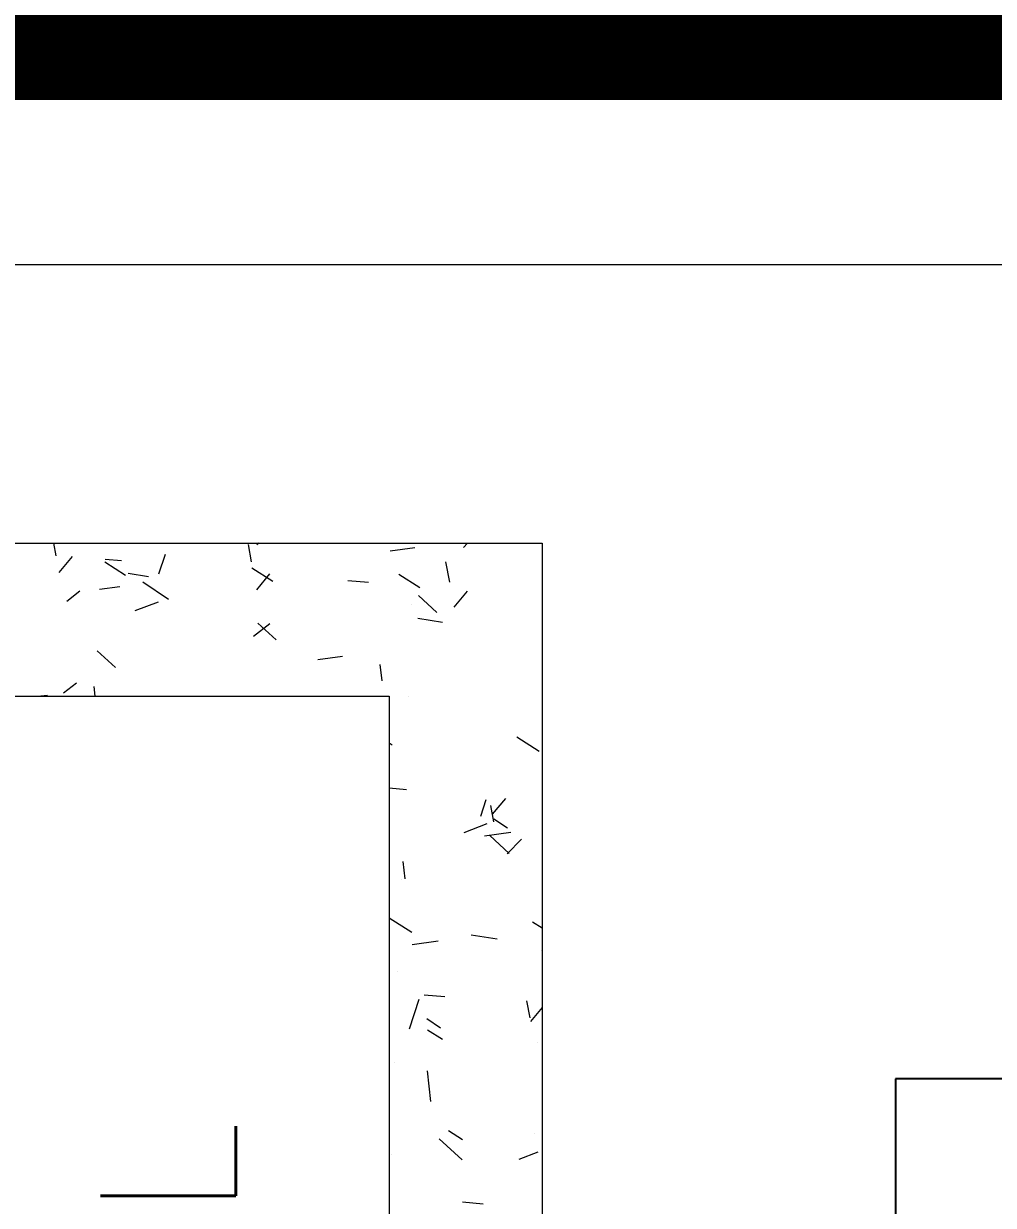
# Model space of a CAD drawing. Header units: inches. Extents: x 6 to 183294, y -48183 to 78918.
# Drawn here: x 145052 to 146319, y 34445 to 35990 of the extents above; entities that cross this region are included whole.
import ezdxf
from ezdxf.enums import TextEntityAlignment as Align

# ---------------------------------------------------------------- set-up
doc = ezdxf.new("R2010")
doc.units = ezdxf.units.IN
doc.header["$MEASUREMENT"] = 0
doc.header["$PDMODE"] = 35
doc.layers.add('Substation', color=7, linetype='Continuous', lineweight=0)
doc.styles.add('ROMANS', font='simplex.shx', dxfattribs={"width": 0.7})
doc.styles.add('SIMP2', font='simplex.shx', dxfattribs={"height": 0.15})
doc.dimstyles.new('SITE DIM', dxfattribs={"dimtxt": 0.15, "dimasz": 0.1, "dimexe": 0.1, "dimexo": 0.1, "dimgap": 0.1, "dimtad": 0, "dimzin": 0, "dimdsep": 46, "dimtxsty": 'SIMP2', "dimcen": 0.09, "dimdle": 0.15, "dimclrd": 5, "dimclre": 5, "dimclrt": 7, "dimazin": 0, "dimtfac": 1, "dimtofl": 0, "dimtmove": 0, "dimatfit": 3, "dimfxl": 0, "dimtolj": 1, "dimtzin": 0, "dimarcsym": 0})

# ---------------------------------------------------------------- blocks, each defined once
blk = doc.blocks.new('*D890')
at = {"layer": 'Defpoints', "color": 0}
for p in [(146429.5, 34610.7), (146191.4, 32510.7), (146429.5, 32510.7)]:
    blk.add_point(p, dxfattribs=at)
at = {"layer": 'Substation', "color": 5, "lineweight": -2, "ltscale": 0.5}
for p, q in [((146429.4, 34610.7), (146191.3, 34610.7)), ((146191.4, 34610.6), (146191.4, 33561.3)), ((146191.4, 32510.8), (146191.4, 33560.2)), ((146429.4, 32510.7), (146191.3, 32510.7))]:
    blk.add_line(p, q, dxfattribs=at)
at = {"layer": 'Substation', "color": 5}
for points in [[(146191.4, 34610.6), (146191.4, 34610.6), (146191.4, 34610.7)], [(146191.4, 32510.8), (146191.4, 32510.8), (146191.4, 32510.7)]]:
    blk.add_solid(points, dxfattribs=at)
at = {"layer": 'Substation', "color": 7, "lineweight": 0, "insert": (146191.4, 33560.7), "char_height": 0.15, "attachment_point": 5, "rotation": 90, "style": 'SIMP2'}
blk.add_mtext('\\A1;2100.00', dxfattribs=at)

msp = doc.modelspace()

# ---------------------------------------------------------------- linework, layer by layer
at = {"layer": 'Substation', "color": 27}
msp.add_line((147164.628, 35674.79, -394731.873), (144960.386, 35674.79, -394731.873), dxfattribs=at)
at = {"layer": 'Substation', "color": 8, "lineweight": 0}
for p, q in [((144329.459, 35310.742, -98334.873), (145729.459, 35310.742, -98334.873)), ((145090.73, 35310.742, -195037.577), (145093.72, 35294.53, -195037.577)), ((145119.24, 35310.742, -195037.577), (145119.24, 35310.742, -195037.577)), ((145119.24, 35310.742, -195037.577), (145119.24, 35310.742, -195037.577)), ((145119.24, 35310.742, -195037.577), (145119.24, 35310.742, -195037.577)), ((145119.24, 35310.742, -195037.577), (145119.24, 35310.742, -195037.577)), ((145119.24, 35310.742, -195037.577), (145119.24, 35310.742, -195037.577)), ((145119.24, 35310.742, -195037.577), (145119.24, 35310.742, -195037.577)), ((145119.24, 35310.742, -195037.577), (145119.24, 35310.742, -195037.577)), ((145119.24, 35310.742, -195037.577), (145119.24, 35310.742, -195037.577)), ((145119.24, 35310.742, -195037.577), (145119.24, 35310.742, -195037.577)), ((145244.029, 35310.742, -195037.577), (145244.029, 35310.742, -195037.577)), ((145244.029, 35310.742, -195037.577), (145244.029, 35310.742, -195037.577)), ((145244.029, 35310.742, -195037.577), (145244.029, 35310.742, -195037.577)), ((145244.029, 35310.742, -195037.577), (145244.029, 35310.742, -195037.577)), ((145244.029, 35310.742, -195037.577), (145244.029, 35310.742, -195037.577)), ((145244.029, 35310.742, -195037.577), (145244.029, 35310.742, -195037.577)), ((145244.029, 35310.742, -195037.577), (145244.029, 35310.742, -195037.577)), ((145244.029, 35310.742, -195037.577), (145244.029, 35310.742, -195037.577)), ((145244.029, 35310.742, -195037.577), (145244.029, 35310.742, -195037.577)), ((145244.029, 35310.742, -195037.577), (145244.029, 35310.742, -195037.577)), ((145244.029, 35310.742, -195037.577), (145244.029, 35310.742, -195037.577)), ((145244.029, 35310.742, -195037.577), (145244.029, 35310.742, -195037.577)), ((145298.67, 35310.742, -195037.577), (145298.67, 35310.742, -195037.577)), ((145298.67, 35310.742, -195037.577), (145298.67, 35310.742, -195037.577)), ((145298.67, 35310.742, -195037.577), (145298.67, 35310.742, -195037.577)), ((145298.67, 35310.742, -195037.577), (145298.67, 35310.742, -195037.577)), ((145298.67, 35310.742, -195037.577), (145298.67, 35310.742, -195037.577)), ((145298.67, 35310.742, -195037.577), (145298.67, 35310.742, -195037.577)), ((145298.67, 35310.742, -195037.577), (145298.67, 35310.742, -195037.577)), ((145298.67, 35310.742, -195037.577), (145298.67, 35310.742, -195037.577)), ((145298.67, 35310.742, -195037.577), (145298.67, 35310.742, -195037.577)), ((145345.084, 35309.071, -195037.577), (145349.247, 35286.505, -195037.577)), ((145358.991, 35310.742, -195037.577), (145356.656, 35308.95, -195037.577)), ((145478.101, 35310.742, -195037.577), (145478.101, 35310.742, -195037.577)), ((145478.101, 35310.742, -195037.577), (145478.101, 35310.742, -195037.577)), ((145478.101, 35310.742, -195037.577), (145478.101, 35310.742, -195037.577)), ((145478.101, 35310.742, -195037.577), (145478.101, 35310.742, -195037.577)), ((145478.101, 35310.742, -195037.577), (145478.101, 35310.742, -195037.577)), ((145478.101, 35310.742, -195037.577), (145478.101, 35310.742, -195037.577)), ((145478.101, 35310.742, -195037.577), (145478.101, 35310.742, -195037.577)), ((145478.101, 35310.742, -195037.577), (145478.101, 35310.742, -195037.577)), ((145478.101, 35310.742, -195037.577), (145478.101, 35310.742, -195037.577)), ((145493.304, 35310.742, -195037.577), (145493.304, 35310.742, -195037.577)), ((145493.304, 35310.742, -195037.577), (145493.304, 35310.742, -195037.577)), ((145493.304, 35310.742, -195037.577), (145493.304, 35310.742, -195037.577)), ((145493.304, 35310.742, -195037.577), (145493.304, 35310.742, -195037.577)), ((145493.304, 35310.742, -195037.577), (145493.304, 35310.742, -195037.577)), ((145493.304, 35310.742, -195037.577), (145493.304, 35310.742, -195037.577)), ((145493.304, 35310.742, -195037.577), (145493.304, 35310.742, -195037.577)), ((145493.304, 35310.742, -195037.577), (145493.304, 35310.742, -195037.577)), ((145493.304, 35310.742, -195037.577), (145493.304, 35310.742, -195037.577)), ((145493.304, 35310.742, -195037.577), (145493.304, 35310.742, -195037.577)), ((145493.304, 35310.742, -195037.577), (145493.304, 35310.742, -195037.577)), ((145493.304, 35310.742, -195037.577), (145493.304, 35310.742, -195037.577)), ((145510.795, 35310.742, -195037.577), (145510.795, 35310.742, -195037.577)), ((145510.795, 35310.742, -195037.577), (145510.795, 35310.742, -195037.577)), ((145510.795, 35310.742, -195037.577), (145510.795, 35310.742, -195037.577)), ((145631.869, 35310.742, -195037.577), (145626.544, 35305.192, -195037.577)), ((145657.532, 35310.742, -195037.577), (145657.532, 35310.742, -195037.577)), ((145657.532, 35310.742, -195037.577), (145657.532, 35310.742, -195037.577)), ((145657.532, 35310.742, -195037.577), (145657.532, 35310.742, -195037.577)), ((145657.532, 35310.742, -195037.577), (145657.532, 35310.742, -195037.577)), ((145657.532, 35310.742, -195037.577), (145657.532, 35310.742, -195037.577)), ((145657.532, 35310.742, -195037.577), (145657.532, 35310.742, -195037.577)), ((145657.532, 35310.742, -195037.577), (145657.532, 35310.742, -195037.577)), ((145657.532, 35310.742, -195037.577), (145657.532, 35310.742, -195037.577)), ((145657.532, 35310.742, -195037.577), (145657.532, 35310.742, -195037.577)), ((145662.598, 35310.742, -195037.577), (145662.598, 35310.742, -195037.577)), ((145662.598, 35310.742, -195037.577), (145662.598, 35310.742, -195037.577)), ((145729.459, 35310.742, -98334.873), (145729.459, 31810.742, -98334.873)), ((145115.111, 35293.332, -195037.577), (145097.756, 35272.649, -195037.577)), ((145236.584, 35296.036, -195037.577), (145227.995, 35270.439, -195037.577)), ((145563.045, 35304.637, -195037.577), (145530.922, 35300.408, -195037.577)), ((145185.083, 35268.795, -195037.577), (145157.757, 35286.204, -195037.577)), ((145179.664, 35287.684, -195037.577), (145158.147, 35289.567, -195037.577)), ((145377.259, 35260.676, -195037.577), (145349.933, 35278.084, -195037.577)), ((145603.298, 35286.48, -195037.577), (145608.196, 35259.928, -195037.577)), ((145214.863, 35266.934, -195037.577), (145188.182, 35271.072, -195037.577)), ((145373.325, 35270.741, -195037.577), (145355.969, 35250.058, -195037.577)), ((145569.435, 35252.556, -195037.577), (145542.109, 35269.964, -195037.577)), ((145125.408, 35247.99, -195037.577), (145108.271, 35234.841, -195037.577)), ((145177.571, 35253.889, -195037.577), (145150.802, 35250.364, -195037.577)), ((145241.195, 35237.161, -195037.577), (145207.619, 35259.809, -195037.577)), ((145502.431, 35259.446, -195037.577), (145475.534, 35261.799, -195037.577)), ((145631.538, 35248.151, -195037.577), (145614.183, 35227.467, -195037.577)), ((145227.463, 35233.967, -195037.577), (145197.215, 35222.356, -195037.577)), ((145591.773, 35220.512, -195037.577), (145567.885, 35242.401, -195037.577)), ((145729.459, 35245.564, -195037.577), (145729.459, 35245.564, -195037.577)), ((145729.459, 35245.564, -195037.577), (145729.459, 35245.564, -195037.577)), ((145558.536, 35230.893, -195037.577), (145558.536, 35230.893, -195037.577)), ((145373.699, 35205.545, -195037.577), (145352.279, 35189.109, -195037.577)), ((145381.826, 35184.474, -195037.577), (145357.938, 35206.363, -195037.577)), ((145599.069, 35207.347, -195037.577), (145567.052, 35212.312, -195037.577)), ((145171.879, 35148.436, -195037.577), (145147.991, 35170.326, -195037.577)), ((145468.34, 35162.649, -195037.577), (145436.217, 35158.42, -195037.577)), ((145517.259, 35152.405, -195037.577), (145519.755, 35130.95, -195037.577)), ((145121.03, 35128.148, -195037.577), (145103.894, 35114.999, -195037.577)), ((145143.341, 35123.552, -195037.577), (145144.831, 35110.742, -195037.577)), ((145729.459, 35129.081, -195037.577), (145729.459, 35129.081, -195037.577)), ((145729.459, 35129.081, -195037.577), (145729.459, 35129.081, -195037.577)), ((145082.866, 35111.9, -195037.577), (145074.067, 35110.742, -195037.577)), ((145074.067, 35110.742, -195037.577), (145074.067, 35110.742, -195037.577)), ((145074.067, 35110.742, -195037.577), (145074.067, 35110.742, -195037.577)), ((145074.067, 35110.742, -195037.577), (145074.067, 35110.742, -195037.577)), ((145074.067, 35110.742, -195037.577), (145074.067, 35110.742, -195037.577)), ((145074.067, 35110.742, -195037.577), (145074.067, 35110.742, -195037.577)), ((145074.067, 35110.742, -195037.577), (145074.067, 35110.742, -195037.577)), ((145098.346, 35110.742, -195037.577), (145098.346, 35110.742, -195037.577)), ((145098.346, 35110.742, -195037.577), (145098.346, 35110.742, -195037.577)), ((145098.346, 35110.742, -195037.577), (145098.346, 35110.742, -195037.577)), ((145250.15, 35110.742, -195037.577), (145250.15, 35110.742, -195037.577)), ((145250.15, 35110.742, -195037.577), (145250.15, 35110.742, -195037.577)), ((145250.15, 35110.742, -195037.577), (145250.15, 35110.742, -195037.577)), ((145554.159, 35111.051, -195037.577), (145554.159, 35111.051, -195037.577)), ((145533.435, 35046.871, -195037.577), (145529.459, 35049.404, -195037.577)), ((145529.459, 35049.404, -195037.577), (145529.459, 35049.404, -195037.577)), ((145529.459, 35049.404, -195037.577), (145529.459, 35049.404, -195037.577)), ((145529.459, 35049.404, -195037.577), (145529.459, 35049.404, -195037.577)), ((145529.459, 35049.404, -195037.577), (145529.459, 35049.404, -195037.577)), ((145529.459, 35049.404, -195037.577), (145529.459, 35049.404, -195037.577)), ((145529.459, 35049.404, -195037.577), (145529.459, 35049.404, -195037.577)), ((145529.459, 35049.404, -195037.577), (145529.459, 35049.404, -195037.577)), ((145529.459, 35049.404, -195037.577), (145529.459, 35049.404, -195037.577)), ((145529.459, 35049.404, -195037.577), (145529.459, 35049.404, -195037.577)), ((145529.459, 35049.194, -195037.577), (145529.459, 35049.194, -195037.577)), ((145529.459, 35049.194, -195037.577), (145529.459, 35049.194, -195037.577)), ((145529.459, 35049.194, -195037.577), (145529.459, 35049.194, -195037.577)), ((145529.459, 35049.194, -195037.577), (145529.459, 35049.194, -195037.577)), ((145529.459, 35049.194, -195037.577), (145529.459, 35049.194, -195037.577)), ((145529.459, 35049.194, -195037.577), (145529.459, 35049.194, -195037.577)), ((145529.459, 35049.194, -195037.577), (145529.459, 35049.194, -195037.577)), ((145529.459, 35049.194, -195037.577), (145529.459, 35049.194, -195037.577)), ((145529.459, 35049.194, -195037.577), (145529.459, 35049.194, -195037.577)), ((145529.459, 35049.194, -195037.577), (145529.459, 35049.194, -195037.577)), ((145529.459, 35049.194, -195037.577), (145529.459, 35049.194, -195037.577)), ((145529.459, 35049.194, -195037.577), (145529.459, 35049.194, -195037.577)), ((145725.611, 35038.751, -195037.577), (145696.581, 35057.245, -195037.577)), ((145529.459, 35041.176, -195037.577), (145529.459, 35041.176, -195037.577)), ((145529.459, 35041.176, -195037.577), (145529.459, 35041.176, -195037.577)), ((145529.459, 35041.176, -195037.577), (145529.459, 35041.176, -195037.577)), ((145529.459, 35041.176, -195037.577), (145529.459, 35041.176, -195037.577)), ((145529.459, 35041.176, -195037.577), (145529.459, 35041.176, -195037.577)), ((145529.459, 35041.176, -195037.577), (145529.459, 35041.176, -195037.577)), ((145729.459, 35012.598, -195037.577), (145729.459, 35012.598, -195037.577)), ((145729.459, 35012.598, -195037.577), (145729.459, 35012.598, -195037.577)), ((145552.382, 34988.657, -195037.577), (145529.459, 34990.662, -195037.577)), ((145549.781, 34991.209, -195037.577), (145549.781, 34991.209, -195037.577)), ((145656.023, 34975.353, -195037.577), (145648.724, 34953.599, -195037.577)), ((145681.489, 34977.361, -195037.577), (145664.134, 34956.678, -195037.577)), ((145662.072, 34967.855, -195037.577), (145665.991, 34946.614, -195037.577)), ((145657.236, 34944.082, -195037.577), (145626.988, 34932.471, -195037.577)), ((145684.364, 34938.24, -195037.577), (145666.456, 34950.319, -195037.577)), ((145529.459, 34935.094, -195037.577), (145529.459, 34935.094, -195037.577)), ((145529.459, 34935.094, -195037.577), (145529.459, 34935.094, -195037.577)), ((145529.459, 34935.094, -195037.577), (145529.459, 34935.094, -195037.577)), ((145529.459, 34935.094, -195037.577), (145529.459, 34935.094, -195037.577)), ((145529.459, 34935.094, -195037.577), (145529.459, 34935.094, -195037.577)), ((145529.459, 34935.094, -195037.577), (145529.459, 34935.094, -195037.577)), ((145529.459, 34935.094, -195037.577), (145529.459, 34935.094, -195037.577)), ((145529.459, 34935.094, -195037.577), (145529.459, 34935.094, -195037.577)), ((145529.459, 34935.094, -195037.577), (145529.459, 34935.094, -195037.577)), ((145688.433, 34932.585, -195037.577), (145654.307, 34928.092, -195037.577)), ((145686.349, 34905.431, -195037.577), (145660.972, 34928.684, -195037.577)), ((145702.312, 34924.146, -195037.577), (145683.619, 34904.663, -195037.577)), ((145529.459, 34911.655, -195037.577), (145529.459, 34911.655, -195037.577)), ((145529.459, 34911.655, -195037.577), (145529.459, 34911.655, -195037.577)), ((145529.459, 34911.655, -195037.577), (145529.459, 34911.655, -195037.577)), ((145529.459, 34911.655, -195037.577), (145529.459, 34911.655, -195037.577)), ((145529.459, 34911.655, -195037.577), (145529.459, 34911.655, -195037.577)), ((145529.459, 34911.655, -195037.577), (145529.459, 34911.655, -195037.577)), ((145547.211, 34894.942, -195037.577), (145549.862, 34872.149, -195037.577)), ((145729.459, 34896.115, -195037.577), (145729.459, 34896.115, -195037.577)), ((145729.459, 34896.115, -195037.577), (145729.459, 34896.115, -195037.577)), ((145545.404, 34871.368, -195037.577), (145545.404, 34871.368, -195037.577)), ((145558.971, 34801.983, -195037.577), (145529.459, 34820.784, -195037.577)), ((145529.459, 34820.784, -195037.577), (145529.459, 34820.784, -195037.577)), ((145529.459, 34820.784, -195037.577), (145529.459, 34820.784, -195037.577)), ((145529.459, 34820.784, -195037.577), (145529.459, 34820.784, -195037.577)), ((145529.459, 34820.784, -195037.577), (145529.459, 34820.784, -195037.577)), ((145529.459, 34820.784, -195037.577), (145529.459, 34820.784, -195037.577)), ((145529.459, 34820.784, -195037.577), (145529.459, 34820.784, -195037.577)), ((145529.459, 34820.784, -195037.577), (145529.459, 34820.784, -195037.577)), ((145529.459, 34820.784, -195037.577), (145529.459, 34820.784, -195037.577)), ((145529.459, 34820.784, -195037.577), (145529.459, 34820.784, -195037.577)), ((145529.459, 34820.775, -195037.577), (145529.459, 34820.775, -195037.577)), ((145529.459, 34820.775, -195037.577), (145529.459, 34820.775, -195037.577)), ((145529.459, 34820.775, -195037.577), (145529.459, 34820.775, -195037.577)), ((145529.459, 34820.775, -195037.577), (145529.459, 34820.775, -195037.577)), ((145529.459, 34820.775, -195037.577), (145529.459, 34820.775, -195037.577)), ((145529.459, 34820.775, -195037.577), (145529.459, 34820.775, -195037.577)), ((145529.459, 34820.775, -195037.577), (145529.459, 34820.775, -195037.577)), ((145529.459, 34820.775, -195037.577), (145529.459, 34820.775, -195037.577)), ((145529.459, 34820.775, -195037.577), (145529.459, 34820.775, -195037.577)), ((145529.459, 34820.775, -195037.577), (145529.459, 34820.775, -195037.577)), ((145529.459, 34820.775, -195037.577), (145529.459, 34820.775, -195037.577)), ((145529.459, 34820.775, -195037.577), (145529.459, 34820.775, -195037.577)), ((145729.459, 34807.68, -195037.577), (145716.989, 34815.624, -195037.577)), ((145593.728, 34790.597, -195037.577), (145559.602, 34786.104, -195037.577)), ((145670.748, 34793.362, -195037.577), (145636.735, 34798.637, -195037.577)), ((145529.459, 34782.135, -195037.577), (145529.459, 34782.135, -195037.577)), ((145529.459, 34782.135, -195037.577), (145529.459, 34782.135, -195037.577)), ((145529.459, 34782.135, -195037.577), (145529.459, 34782.135, -195037.577)), ((145529.459, 34782.135, -195037.577), (145529.459, 34782.135, -195037.577)), ((145529.459, 34782.135, -195037.577), (145529.459, 34782.135, -195037.577)), ((145529.459, 34782.135, -195037.577), (145529.459, 34782.135, -195037.577)), ((145728.006, 34778.517, -195037.577), (145728.006, 34778.517, -195037.577)), ((145729.459, 34779.632, -195037.577), (145729.459, 34779.632, -195037.577)), ((145541.026, 34751.526, -195037.577), (145541.026, 34751.526, -195037.577)), ((145529.459, 34706.474, -195037.577), (145529.459, 34706.474, -195037.577)), ((145529.459, 34706.474, -195037.577), (145529.459, 34706.474, -195037.577)), ((145529.459, 34706.474, -195037.577), (145529.459, 34706.474, -195037.577)), ((145529.459, 34706.474, -195037.577), (145529.459, 34706.474, -195037.577)), ((145529.459, 34706.474, -195037.577), (145529.459, 34706.474, -195037.577)), ((145529.459, 34706.474, -195037.577), (145529.459, 34706.474, -195037.577)), ((145529.459, 34706.474, -195037.577), (145529.459, 34706.474, -195037.577)), ((145529.459, 34706.474, -195037.577), (145529.459, 34706.474, -195037.577)), ((145529.459, 34706.474, -195037.577), (145529.459, 34706.474, -195037.577)), ((145568.43, 34714.299, -195037.577), (145555.546, 34675.903, -195037.577)), ((145602.332, 34717.868, -195037.577), (145575.435, 34720.221, -195037.577)), ((145709.092, 34712.956, -195037.577), (145713.254, 34690.39, -195037.577)), ((145729.459, 34704.212, -195037.577), (145714.084, 34685.889, -195037.577)), ((145596.77, 34677.186, -195037.577), (145578.863, 34689.265, -195037.577)), ((145599.029, 34662.153, -195037.577), (145579.676, 34674.482, -195037.577)), ((145729.459, 34663.15, -195037.577), (145729.459, 34663.15, -195037.577)), ((145529.459, 34652.615, -195037.577), (145529.459, 34652.615, -195037.577)), ((145529.459, 34652.615, -195037.577), (145529.459, 34652.615, -195037.577)), ((145529.459, 34652.615, -195037.577), (145529.459, 34652.615, -195037.577)), ((145529.459, 34652.615, -195037.577), (145529.459, 34652.615, -195037.577)), ((145529.459, 34652.615, -195037.577), (145529.459, 34652.615, -195037.577)), ((145529.459, 34652.615, -195037.577), (145529.459, 34652.615, -195037.577)), ((145723.628, 34658.676, -195037.577), (145723.628, 34658.676, -195037.577)), ((145536.649, 34631.684, -195037.577), (145536.649, 34631.684, -195037.577)), ((145579.03, 34621.429, -195037.577), (145583.71, 34581.2, -195037.577)), ((145529.459, 34592.356, -195037.577), (145529.459, 34592.356, -195037.577)), ((145529.459, 34592.356, -195037.577), (145529.459, 34592.356, -195037.577)), ((145529.459, 34592.356, -195037.577), (145529.459, 34592.356, -195037.577)), ((145529.459, 34592.356, -195037.577), (145529.459, 34592.356, -195037.577)), ((145529.459, 34592.356, -195037.577), (145529.459, 34592.356, -195037.577)), ((145529.459, 34592.356, -195037.577), (145529.459, 34592.356, -195037.577)), ((145529.459, 34592.356, -195037.577), (145529.459, 34592.356, -195037.577)), ((145529.459, 34592.356, -195037.577), (145529.459, 34592.356, -195037.577)), ((145529.459, 34592.356, -195037.577), (145529.459, 34592.356, -195037.577)), ((145529.459, 34592.356, -195037.577), (145529.459, 34592.356, -195037.577)), ((145529.459, 34592.356, -195037.577), (145529.459, 34592.356, -195037.577)), ((145529.459, 34592.356, -195037.577), (145529.459, 34592.356, -195037.577)), ((145529.459, 34592.164, -195037.577), (145529.459, 34592.164, -195037.577)), ((145529.459, 34592.164, -195037.577), (145529.459, 34592.164, -195037.577)), ((145529.459, 34592.164, -195037.577), (145529.459, 34592.164, -195037.577)), ((145529.459, 34592.164, -195037.577), (145529.459, 34592.164, -195037.577)), ((145529.459, 34592.164, -195037.577), (145529.459, 34592.164, -195037.577)), ((145529.459, 34592.164, -195037.577), (145529.459, 34592.164, -195037.577)), ((145529.459, 34592.164, -195037.577), (145529.459, 34592.164, -195037.577)), ((145529.459, 34592.164, -195037.577), (145529.459, 34592.164, -195037.577)), ((145529.459, 34592.164, -195037.577), (145529.459, 34592.164, -195037.577)), ((145625.46, 34531.005, -195037.577), (145607.243, 34542.61, -195037.577)), ((145719.25, 34538.834, -195037.577), (145719.25, 34538.834, -195037.577)), ((145729.459, 34546.667, -195037.577), (145729.459, 34546.667, -195037.577)), ((145529.459, 34523.095, -195037.577), (145529.459, 34523.095, -195037.577)), ((145529.459, 34523.095, -195037.577), (145529.459, 34523.095, -195037.577)), ((145529.459, 34523.095, -195037.577), (145529.459, 34523.095, -195037.577)), ((145529.459, 34523.095, -195037.577), (145529.459, 34523.095, -195037.577)), ((145529.459, 34523.095, -195037.577), (145529.459, 34523.095, -195037.577)), ((145529.459, 34523.095, -195037.577), (145529.459, 34523.095, -195037.577)), ((145624.772, 34505.018, -195037.577), (145594.912, 34532.38, -195037.577)), ((145532.271, 34511.842, -195037.577), (145532.271, 34511.842, -195037.577)), ((145724.033, 34514.863, -195037.577), (145698.827, 34505.187, -195037.577)), ((145529.459, 34477.854, -195037.577), (145529.459, 34477.854, -195037.577)), ((145529.459, 34477.854, -195037.577), (145529.459, 34477.854, -195037.577)), ((145529.459, 34477.854, -195037.577), (145529.459, 34477.854, -195037.577)), ((145529.459, 34477.854, -195037.577), (145529.459, 34477.854, -195037.577)), ((145529.459, 34477.854, -195037.577), (145529.459, 34477.854, -195037.577)), ((145529.459, 34477.854, -195037.577), (145529.459, 34477.854, -195037.577)), ((145529.459, 34477.854, -195037.577), (145529.459, 34477.854, -195037.577)), ((145529.459, 34477.854, -195037.577), (145529.459, 34477.854, -195037.577)), ((145529.459, 34477.854, -195037.577), (145529.459, 34477.854, -195037.577)), ((145652.283, 34447.078, -195037.577), (145625.386, 34449.432, -195037.577))]:
    msp.add_line(p, q, dxfattribs=at)
at = {"layer": 'Substation', "color": 6, "linetype": 'Continuous', "lineweight": 0, "ltscale": 50}
for p, q in [((144529.459, 35110.742, -98334.873), (145529.459, 35110.742, -98334.873)), ((145529.459, 35110.742, -98334.873), (145529.459, 32010.742, -98334.873))]:
    msp.add_line(p, q, dxfattribs=at)
at = {"layer": 'Substation', "color": 1, "const_width": 200, "elevation": -197133.873}
msp.add_lwpolyline([(142741.818, 37357.613), (142741.818, 35989.968), (147164.628, 35989.968), (147164.628, 33799.58)], dxfattribs=at)

# ---------------------------------------------------------------- texts
at = {"layer": 'Substation', "lineweight": 0, "style": 'ROMANS'}
msp.add_text('ATS PANEL', height=176.8597, rotation=90, dxfattribs=at).set_placement((145240.745, 33923.547, -195037.577), align=Align.MIDDLE_CENTER)

# ---------------------------------------------------------------- dimensions: what is measured, and where the dimension line sits
at = {"layer": 'Substation', "lineweight": 0, "ltscale": 0.5}
dim = msp.add_linear_dim(base=(146191.386, 32510.742, -98334.873), p1=(146429.459, 34610.742, -98334.873), p2=(146429.459, 32510.742, -98334.873), angle=90, dimstyle='SITE DIM', dxfattribs=at)
dim.commit()
dim.dimension.update_dxf_attribs({"geometry": '*D890', "text_midpoint": (146191.386, 33560.742, -98334.873)})

doc.saveas('drawing.dxf')
